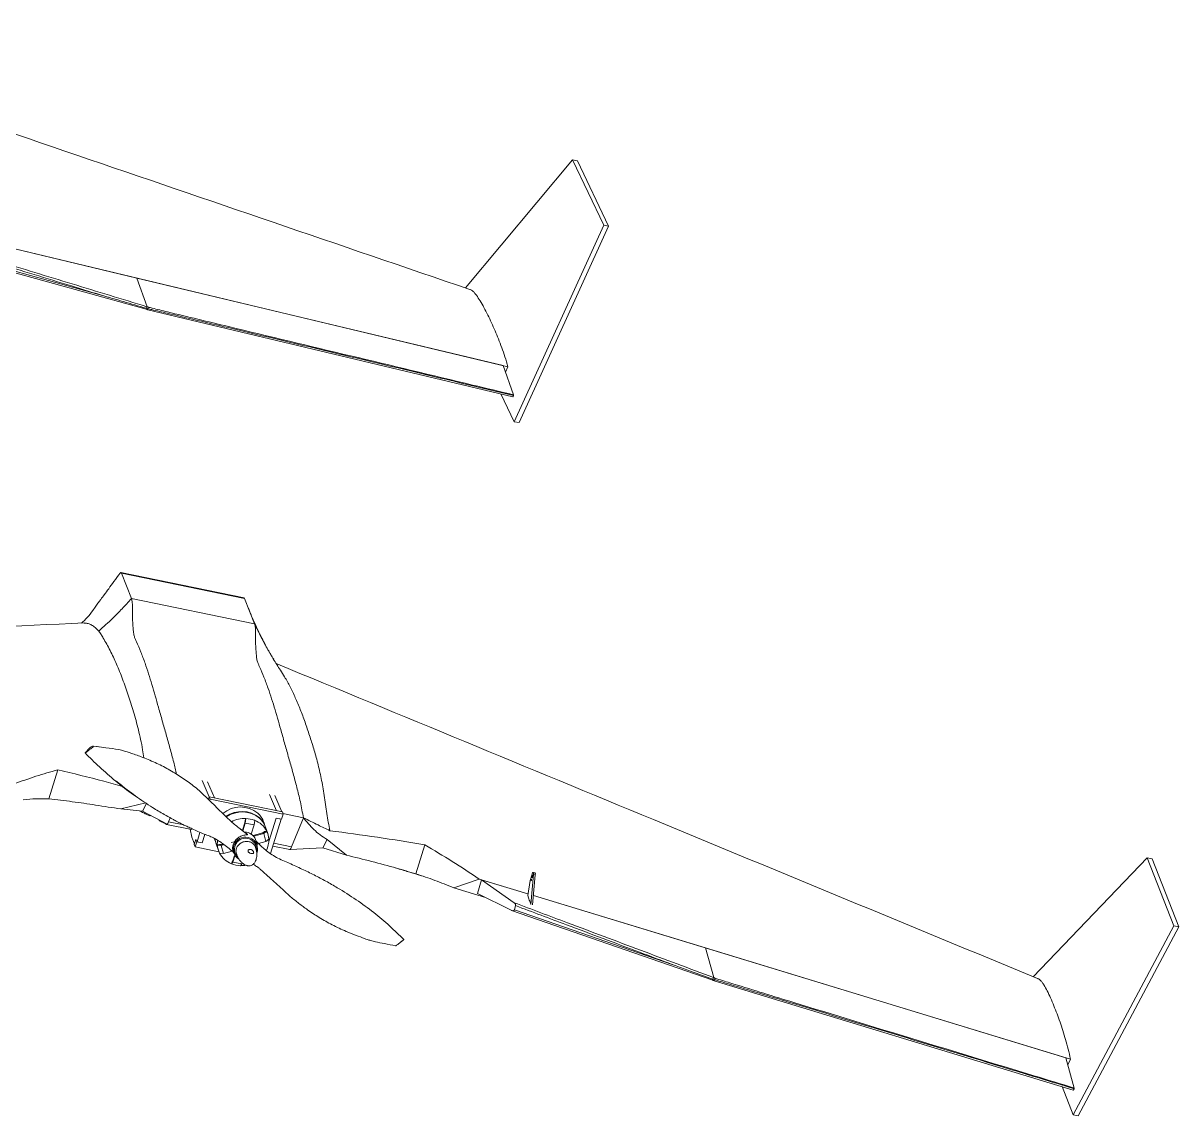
# Model space of a CAD drawing. Header units: inches. Extents: x 0 to 11.7, y 0 to 8.2.
# Drawn here: x 4.821 to 4.9437, y 4.1589 to 4.275 of the extents above; entities that cross this region are included whole.
import ezdxf

# ---------------------------------------------------------------- set-up
doc = ezdxf.new("R2010")
doc.units = ezdxf.units.IN
doc.header["$MEASUREMENT"] = 0

msp = doc.modelspace()

# ---------------------------------------------------------------- linework, layer by layer
at = {"color": 7, "linetype": 'Continuous', "lineweight": 15}
for p, q in [((4.8793226755, 4.2604277868), (4.8679484893, 4.2468406444)), ((4.8826299762, 4.2534891482), (4.8793226755, 4.2604277868)), ((4.8793226755, 4.2604277868), (4.8798473789, 4.2603526806)), ((4.8831546796, 4.253414042), (4.8798473789, 4.2603526806)), ((4.8731177686, 4.2326364854), (4.8826299762, 4.2534891482)), ((4.873642472, 4.2325613792), (4.8831546796, 4.253414042)), ((4.8826299762, 4.2534891482), (4.8831546796, 4.253414042)), ((4.8330524267, 4.2478895631), (4.8144966433, 4.2523184837)), ((4.8144966433, 4.2523184837), (4.8724664242, 4.2384821882)), ((4.8122819907, 4.2506209986), (4.834056897, 4.2445746269)), ((4.8125662107, 4.2507172922), (4.8296696005, 4.245968101)), ((4.8330524267, 4.2478895631), (4.8719467712, 4.2386062198)), ((4.8330524267, 4.2478895631), (4.8341458366, 4.2448484562)), ((4.8340517169, 4.2446926744), (4.8340531529, 4.2446922636)), ((4.8340531529, 4.2446922636), (4.8342438845, 4.2446423267)), ((4.8342196503, 4.2445326617), (4.87297731, 4.2352819377)), ((4.8342438845, 4.2446423267), (4.8342441788, 4.2446422541)), ((4.8719467712, 4.2386062198), (4.8730639898, 4.2354988277)), ((4.8724664242, 4.2384821882), (4.8722038328, 4.2378912146)), ((4.8717129903, 4.2355837049), (4.8731177686, 4.2326364854)), ((4.8730639898, 4.2354988277), (4.8730509999, 4.2354294168)), ((4.8731177686, 4.2326364854), (4.873642472, 4.2325613792)), ((4.8444581342, 4.2139423522), (4.8313683152, 4.2166194472)), ((4.831434254, 4.2165543912), (4.8324906434, 4.2138558038)), ((4.844504672, 4.2138812585), (4.831434254, 4.2165543912)), ((4.8455610092, 4.2111826967), (4.8324906434, 4.2138558038)), ((4.8444473936, 4.2139401418), (4.844504672, 4.2138812585)), ((4.844504672, 4.2138812585), (4.8455610092, 4.2111826967)), ((4.8473371409, 4.2078208219), (4.8470142034, 4.208385524)), ((4.8289477791, 4.1981245867), (4.8287792708, 4.1981469534)), ((4.8237384524, 4.1926115787), (4.8246702189, 4.1956873403)), ((4.8407617331, 4.1928077861), (4.840009736, 4.1945376173)), ((4.8413158412, 4.1926944555), (4.8405638441, 4.1944242867)), ((4.8407487115, 4.19281045), (4.8406640213, 4.1925401689)), ((4.8408352079, 4.1925573587), (4.8407487115, 4.19281045)), ((4.8485157735, 4.19122195), (4.8407487115, 4.19281045)), ((4.8479054212, 4.1913467823), (4.847153424, 4.1930766135)), ((4.8484595388, 4.1912334542), (4.8477075321, 4.1929632829)), ((4.8313849108, 4.1915282029), (4.8340130444, 4.1921660757)), ((4.8336776115, 4.1913116939), (4.8313849108, 4.1915282029)), ((4.8340943459, 4.1921118305), (4.8336776115, 4.1913116939)), ((4.8408352079, 4.1925573587), (4.8407911073, 4.1924165171)), ((4.8486022083, 4.1909688585), (4.8408352079, 4.1925573587)), ((4.8362762284, 4.1899090525), (4.8336776115, 4.1913116939)), ((4.8366028775, 4.1905935488), (4.8364305096, 4.1901656395)), ((4.8445658731, 4.1903140293), (4.8445340729, 4.1900526258)), ((4.8446306344, 4.1905194315), (4.8445658731, 4.1903140293)), ((4.8445795159, 4.1900362161), (4.8446362826, 4.1905028973)), ((4.8446306344, 4.1905194315), (4.8446362826, 4.1905028973)), ((4.8455190327, 4.1898425575), (4.8455757994, 4.190309262)), ((4.8455701513, 4.1903257729), (4.8455757994, 4.190309262)), ((4.8470720719, 4.1880842848), (4.8478444946, 4.1905497989)), ((4.8472646696, 4.186817271), (4.8483986027, 4.1904364684)), ((4.8478444946, 4.1905497989), (4.8483986027, 4.1904364684)), ((4.8484332309, 4.1904293843), (4.8478444946, 4.1905497989)), ((4.8484332309, 4.1904293843), (4.8486022083, 4.1909688585)), ((4.8486022083, 4.1909688585), (4.8485157735, 4.19122195)), ((4.8507539287, 4.1906037585), (4.8485747311, 4.1910494486)), ((4.8507539287, 4.1906037585), (4.8495008755, 4.1874925091)), ((4.8361120458, 4.1899537971), (4.8361989337, 4.189897247)), ((4.8362077576, 4.1898911889), (4.8389037904, 4.189339783)), ((4.8387389385, 4.1893735097), (4.8389062698, 4.1885436636)), ((4.839456334, 4.1880386635), (4.8397715639, 4.1890447648)), ((4.8445340729, 4.1900526258), (4.8442881007, 4.1892719698)), ((4.8443164922, 4.189201635), (4.8445795159, 4.1900362161)), ((4.8455190327, 4.1898425575), (4.8445795159, 4.1900362161)), ((4.8452105628, 4.1888636568), (4.8455190327, 4.1898425575)), ((4.8454105021, 4.1886982393), (4.8464419605, 4.1889910851)), ((4.8465341389, 4.1889327535), (4.8454703886, 4.188630766)), ((4.8464419605, 4.1889910851), (4.8466160005, 4.1891249811)), ((4.8468448301, 4.1891718351), (4.8465341389, 4.1889327535)), ((4.8465341389, 4.1889327535), (4.8467648855, 4.188077529)), ((4.8467009195, 4.1896558376), (4.8465392088, 4.1901290105)), ((4.8466160005, 4.1891249811), (4.8468391724, 4.1891883668)), ((4.8469557092, 4.18891019), (4.8467174733, 4.1896074155)), ((4.8468448301, 4.1891718351), (4.8468391724, 4.1891883668)), ((4.838961764, 4.188346973), (4.8391775591, 4.187795651)), ((4.8393344991, 4.1882964695), (4.83916546, 4.1877570185)), ((4.8392519564, 4.1875039271), (4.83916546, 4.1877570185)), ((4.8394209954, 4.1880433782), (4.8392519564, 4.1875039271)), ((4.8393344991, 4.1882964695), (4.8394209954, 4.1880433782)), ((4.8393344991, 4.1882964695), (4.8393691367, 4.1882893879)), ((4.8394209954, 4.1880433782), (4.8400096795, 4.1879229891)), ((4.8394441938, 4.1880697318), (4.839456334, 4.1880386635)), ((4.839456334, 4.1880386635), (4.8400104421, 4.187925333)), ((4.8400087359, 4.1879256886), (4.8400096795, 4.1879229891)), ((4.8400096795, 4.1879229891), (4.8402945188, 4.1888321499)), ((4.8400104421, 4.187925333), (4.8402945188, 4.1888321499)), ((4.8413149654, 4.1883437775), (4.8414766761, 4.1878705814)), ((4.8414932394, 4.1878221617), (4.8417314659, 4.1871249338)), ((4.8416160407, 4.1877055272), (4.8418392743, 4.1877688898)), ((4.8416160407, 4.1877055272), (4.8416216889, 4.1876889931)), ((4.8418392743, 4.1877688898), (4.8420659737, 4.1877487265)), ((4.842346379, 4.1877438557), (4.8420263741, 4.1876530171)), ((4.8420659737, 4.1877487265), (4.8422666465, 4.1878057242)), ((4.8433999103, 4.1880429423), (4.843090134, 4.187955007)), ((4.8457467566, 4.1880332055), (4.8456568902, 4.1882962516)), ((4.84586413, 4.1876897373), (4.8457908174, 4.1879043613)), ((4.8467648855, 4.188077529), (4.845996528, 4.187859385)), ((4.8470755672, 4.1883166081), (4.8467648855, 4.188077529)), ((4.8532690561, 4.1882839614), (4.8528081965, 4.1873991574)), ((4.8532690561, 4.1882839614), (4.8553200071, 4.1866330653)), ((4.8626923903, 4.1846448375), (4.8636241568, 4.1877205991)), ((4.8392519564, 4.1875039271), (4.8417838078, 4.1869861213)), ((4.8420263741, 4.1876530171), (4.8416216889, 4.1876889931)), ((4.8422571207, 4.1867977926), (4.8418524355, 4.1868337685)), ((4.8420263741, 4.1876530171), (4.8422571207, 4.1867977926)), ((4.8431758137, 4.1870585758), (4.8422571207, 4.1867977926)), ((4.8432570905, 4.187602205), (4.8432495574, 4.187567636)), ((4.8434477193, 4.1866052702), (4.8432650105, 4.186025615)), ((4.8432683584, 4.187042381), (4.843341671, 4.186827757)), ((4.843272227, 4.1858879886), (4.8434820549, 4.1865537398)), ((4.8475039234, 4.1875809264), (4.8492975766, 4.1872140939)), ((4.8493465848, 4.1872359197), (4.849288557, 4.1872202913)), ((4.8493465848, 4.1872359197), (4.8528081965, 4.1873991574)), ((4.8528081965, 4.1873991574), (4.8553200071, 4.1866330653)), ((4.8431806314, 4.1859182757), (4.8431158702, 4.1857128503)), ((4.8431215183, 4.1856963394), (4.8431158702, 4.1857128503)), ((4.8431215183, 4.1856963394), (4.843272227, 4.1858879886)), ((4.8432650105, 4.186025615), (4.8431806314, 4.1859182757)), ((4.8442117533, 4.1856943324), (4.843272227, 4.1858879886)), ((4.8440610447, 4.1855026831), (4.8442117533, 4.1856943324)), ((4.8442117533, 4.1856943324), (4.8442469536, 4.185806071)), ((4.9403394264, 4.1863547622), (4.9282395101, 4.1737196772)), ((4.9431724739, 4.1791176646), (4.9403394264, 4.1863547622)), ((4.9403394264, 4.1863547622), (4.9408589063, 4.1862485157)), ((4.9436918921, 4.1790114412), (4.9408589063, 4.1862485157)), ((4.8667045638, 4.1831607877), (4.8694218437, 4.1840833229)), ((4.8694218437, 4.1840833229), (4.8745849176, 4.1825106988)), ((4.875021234, 4.1846065905), (4.8748236368, 4.1839490885)), ((4.8748886487, 4.181404828), (4.875172022, 4.1845812076)), ((4.8750872071, 4.1813675026), (4.8753704522, 4.1845425925)), ((4.8753354017, 4.1847614196), (4.8751369809, 4.1848000371)), ((4.875172022, 4.1845812076), (4.8753704522, 4.1845425925)), ((4.8667045638, 4.1831607877), (4.8700793586, 4.1821314997)), ((4.8692303835, 4.1825549204), (4.8696700558, 4.1840077142)), ((4.8696700558, 4.1840077142), (4.8731079889, 4.1815779696)), ((4.8745849176, 4.1825106988), (4.8696700558, 4.1840077142)), ((4.8748236368, 4.1839490885), (4.8745588918, 4.1823535743)), ((4.8727995146, 4.1807748113), (4.8692303835, 4.1825549204)), ((4.8745588918, 4.1823535743), (4.8746043613, 4.1822227158)), ((4.8746043613, 4.1822227158), (4.8746008982, 4.1822112095)), ((4.893426295, 4.1767718215), (4.8751731714, 4.1823315176)), ((4.8751731714, 4.1823315176), (4.9321890125, 4.1649651083)), ((4.8728567038, 4.180750683), (4.8942062304, 4.1733527981)), ((4.8732757612, 4.1812653259), (4.8731435529, 4.1808284334)), ((4.8731435529, 4.1808284334), (4.8899146459, 4.1750170106)), ((4.8748503962, 4.1815128418), (4.8748507188, 4.1815138786)), ((4.8748507188, 4.1815138786), (4.8748886487, 4.181404828)), ((4.8748548871, 4.1815019078), (4.8748542462, 4.1815020242)), ((4.8748886487, 4.181404828), (4.8749061354, 4.1814014269)), ((4.9324661271, 4.1590529005), (4.9431724739, 4.1791176646)), ((4.9431724739, 4.1791176646), (4.9436918921, 4.1790114412)), ((4.932985607, 4.158946654), (4.9436918921, 4.1790114412)), ((4.893426295, 4.1767718215), (4.9316779339, 4.1651207752)), ((4.893426295, 4.1767718215), (4.8943118972, 4.1736202292)), ((4.8942081203, 4.1734696513), (4.894209488, 4.173469161)), ((4.894209488, 4.173469161), (4.8943967496, 4.1734074964)), ((4.8943662994, 4.1733007329), (4.9324838505, 4.1616905288)), ((4.8943967496, 4.1734074964), (4.894397044, 4.1734074121)), ((4.9316779339, 4.1651207752), (4.9325828491, 4.1619004817)), ((4.9321890125, 4.1649651083), (4.9318854232, 4.1643823292)), ((4.9312914401, 4.1620537271), (4.9324661271, 4.1590529005)), ((4.9325828491, 4.1619004817), (4.932565578, 4.1618320115)), ((4.9324661271, 4.1590529005), (4.932985607, 4.158946654))]:
    msp.add_line(p, q, dxfattribs=at)
at = {"color": 8, "linetype": 'Continuous', "lineweight": 15}
for p, q in [((4.8288499839, 4.1981444568), (4.8284488051, 4.1981993259)), ((4.8380502242, 4.1898343661), (4.8364305096, 4.1901656395)), ((4.8448229646, 4.1888222776), (4.8442470125, 4.1892585437)), ((4.8456963326, 4.188136471), (4.8458554562, 4.1879896043)), ((4.8495008755, 4.1874925091), (4.8475981955, 4.1878816303))]:
    msp.add_line(p, q, dxfattribs=at)
at = {"color": 7, "linetype": 'Continuous', "lineweight": 15, "flags": 128}
for points in [[(4.8312818789, 4.2165567243), (4.8312871033, 4.2165655148), (4.8313721143, 4.216618294), (4.831434254, 4.2165543912)], [(4.8364305096, 4.1901656395), (4.8363522011, 4.190003763), (4.8362762284, 4.1899090525)], [(4.8362762284, 4.1899090525), (4.8362102967, 4.1898912579), (4.8362000887, 4.1899039429)], [(4.8495008755, 4.1874925091), (4.849422619, 4.1873306304), (4.8493465848, 4.1872359197)], [(4.8749236081, 4.1839290664), (4.8749295482, 4.1839218241), (4.8749377797, 4.1839262622), (4.8749470059, 4.1839417079), (4.8749558412, 4.1839657979), (4.8749629939, 4.1839948504), (4.8749673256, 4.1840244702), (4.8749681465, 4.1840501595), (4.8749653654, 4.1840679692), (4.8749594349, 4.1840751906), (4.8749511939, 4.1840707734), (4.8749419771, 4.1840553301), (4.8749331325, 4.1840312144), (4.8749259798, 4.1840021619), (4.8749217193, 4.1839725215), (4.8749208366, 4.1839468785), (4.8749236081, 4.1839290664)], [(4.8750196475, 4.1842485314), (4.8750295792, 4.1842364742), (4.8750432699, 4.1842438663), (4.8750586547, 4.1842696216), (4.8750733801, 4.1843097716), (4.8750852935, 4.1843582032), (4.8750924386, 4.1844075894), (4.8750938481, 4.1844503509), (4.875089254, 4.1844800415), (4.8750793223, 4.1844920987), (4.8750656316, 4.1844847066), (4.8750502468, 4.1844589514), (4.8750355213, 4.1844188014), (4.8750236175, 4.1843703721), (4.8750164629, 4.1843209835), (4.8750150535, 4.1842781988), (4.8750196475, 4.1842485314)], [(4.875172022, 4.1845812076), (4.875175849, 4.1846674691), (4.8751708105, 4.1847362743), (4.8751572977, 4.1847817879), (4.8751364753, 4.184800133), (4.875110048, 4.1847897512), (4.8750803746, 4.1847515089), (4.8750499004, 4.1846886685), (4.875021234, 4.1846065905)]]:
    msp.add_lwpolyline(points, dxfattribs=at)
at = {"color": 8, "linetype": 'Continuous', "lineweight": 15}
for centre, radius, start, end in [((4.8341646291, 4.2446384918), 0.0001252394589673, 154.3652963003, 210.659986331), ((4.8372766679, 4.2439059943), 0.0031205878117572, 166.3531820443, 168.4152541126), ((4.8943147048, 4.1734094856), 0.0001223935169403, 150.5557739249, 207.5910565896), ((4.8973555719, 4.1724970039), 0.0030954370296641, 162.8956432825, 164.9507280874)]:
    msp.add_arc(centre, radius, start, end, dxfattribs=at)
at = {"color": 7, "linetype": 'Continuous', "lineweight": 15}
for centre, radius, start, end in [((4.8345270603, 4.2445657607), 0.0004905009995726, 144.1092746201, 165.0541826988), ((4.844569684, 4.242246243), 0.0106001581634606, 166.0294223735, 166.9358259957), ((4.8440635074, 4.1888344603), 0.0029049931912228, 50.6818861062, 130.2945970414), ((4.8442285966, 4.188372827), 0.0028939108975508, 50.5885799496, 125.9576132439), ((4.8442455026, 4.1883251579), 0.0028931054901855, 50.5844997217, 125.5065703882), ((4.844533741, 4.1874593762), 0.0030615888638311, 88.186395456, 117.3840893435), ((4.8447158824, 4.1880960161), 0.0023878003039595, 27.2240701898, 69.0370648696), ((4.8444028908, 4.1893933311), 0.0022594421426821, 19.0020645691, 48.359584877), ((4.8445640064, 4.1889197206), 0.0022601472623543, 19.0076423805, 48.3552894036), ((4.8445808333, 4.1888714805), 0.0022598298300571, 19.0055348979, 48.3573968864), ((4.8445342217, 4.1878742664), 0.0011993564878991, 20.6000852129, 91.5592441627), ((4.8400698245, 4.1887657746), 0.0011845644181308, 190.8071727935, 200.7045408407), ((4.8435875492, 4.1885901555), 0.0022301507136291, 186.0587652239, 198.8236937148), ((4.8435976505, 4.1885403333), 0.0022235819526138, 185.005138605, 198.8432153105), ((4.8439221514, 4.1878490805), 0.0023105743996453, 171.1057187132, 183.5620128969), ((4.8446001315, 4.187266087), 0.0012802223295206, 341.0763275214, 236.5045067313), ((4.8445984469, 4.1872591884), 0.0011637363963459, 353.6757161392, 226.0569253406), ((4.8446753611, 4.1881957226), 0.0023984977766057, 333.641697112, 3.2845062377), ((4.8439703977, 4.1879429664), 0.0023882284634351, 207.2272315022, 249.034354602), ((4.8441565979, 4.1885303888), 0.0030128715967075, 268.0750901856, 279.875536453), ((4.875138795, 4.1846177076), 0.0002435309792648, 342.0346555256, 36.165385406), ((4.8946824125, 4.1733105688), 0.0004988076522026, 140.7602178294, 161.4614573468), ((4.9044337754, 4.1704184344), 0.0104726490807457, 162.4941539412, 163.4162813327)]:
    msp.add_arc(centre, radius, start, end, dxfattribs=at)
for centre, major_axis, ratio, start_param, end_param in [((4.8730169534, 4.23548666), (3.921567997089426e-05, 0.0002048149379501041), 0.2182647924, 3.131738536134053, 4.471173342896532), ((4.8446917784, 4.1869986889), (2.854762291359946e-05, 0.003505292503864332), 0.7572011661, 5.954416272629022, 6.314854785168324), ((4.8446917784, 4.1869986889), (0.001571045857664544, 0.002794271961459316), 0.6464351866, 5.520244880085226, 5.880683392624851), ((4.8446917784, 4.1869986889), (0.002924031409955675, -0.001421556483567344), 0.6615471869, 3.483670290257202, 3.844108802796719), ((4.8446917784, 4.1869986889), (0.002849135101746114, 8.593300657011582e-05), 0.5331137594, 4.112670787577958, 4.473109300117271), ((4.8728587532, 4.1809704703), (0.0002700281983374353, -0.0001741123529352962), 0.6212861173, 4.888417101791427, 6.459213428585962), ((4.9325356514, 4.1618925388), (5.137468219551523e-05, 0.0002021236036524599), 0.2173660934, 3.131421971373986, 4.463885704579407)]:
    msp.add_ellipse(centre, major_axis=major_axis, ratio=ratio, start_param=start_param, end_param=end_param, dxfattribs=at)
for points, knots in [([(4.868423480646952, 4.246678328169191), (4.854510461224927, 4.251432696443991), (4.826916031263787, 4.260862287418382), (4.799352637889579, 4.270284667865854), (4.785686615393928, 4.274956315562116)], [0, 0, 0, 0, 0.5041966600367781, 1, 1, 1, 1]), ([(4.812484591349754, 4.251462644452774), (4.814418541336086, 4.250871697096044), (4.818993122904991, 4.249473865246516), (4.826208094195688, 4.247271234142372), (4.831489151856138, 4.245659287849625), (4.834129687562533, 4.244853312604427)], [0, 0, 0, 0, 0.2680373066515131, 0.634017700278117, 0.9999999999999999, 0.9999999999999999, 0.9999999999999999, 0.9999999999999999]), ([(4.829669600487724, 4.245968100997477), (4.828484773944706, 4.246329876364573), (4.824659576590133, 4.247497863514525), (4.818993337711383, 4.249228295193049), (4.814512457648958, 4.250598951755208), (4.812671593547371, 4.25116205374092)], [0, 0, 0, 0, 0.2091002389400149, 0.6750774495620215, 1, 1, 1, 1]), ([(4.868418643095945, 4.246675971233475), (4.868430396769766, 4.24667327057294), (4.868528225045759, 4.246650792412651), (4.868695660486938, 4.24654178332329), (4.868915619936483, 4.246333286668275), (4.869186257449937, 4.245975865594394), (4.869522195023182, 4.245459513300394), (4.869924786832576, 4.244753090945831), (4.870326533660641, 4.243974658476259), (4.870720006361857, 4.243154672353538), (4.871097152971785, 4.24231162414436), (4.871460544915323, 4.241431263015836), (4.871809317422035, 4.240506360216017), (4.872147195385154, 4.239528957776487), (4.872359784498699, 4.238831865919743), (4.87246642420325, 4.238482188232075)], [0, 0, 0, 0, 0.0065345704012652, 0.0543885908738441, 0.0988942414144704, 0.1430133465949833, 0.2325528635011409, 0.3280183130134097, 0.4273852157942586, 0.5247666132596528, 0.6209947811469891, 0.7149830299696233, 0.8100907246467148, 0.9047370362604292, 0.9999999999999999, 0.9999999999999999, 0.9999999999999999, 0.9999999999999999]), ([(4.829669600487724, 4.245968100997477), (4.829672172757886, 4.245967346619351), (4.82980539836884, 4.245928275106455), (4.830462219479267, 4.245737561629489), (4.831919621415617, 4.245312355817147), (4.833247432502751, 4.244926435094324), (4.834051716873796, 4.244692674426984)], [0, 0, 0, 0, 0.0017634708731301, 0.0913354623428008, 0.4496019100593946, 0.9999999999999999, 0.9999999999999999, 0.9999999999999999, 0.9999999999999999]), ([(4.834056897033239, 4.244574626943877), (4.834097206692138, 4.244563740684511), (4.834151063621878, 4.244549195770914), (4.834205865407021, 4.244535984843655), (4.834219650348524, 4.244532661742794)], [0, 0, 0, 0, 0.7484581667167417, 1, 1, 1, 1]), ([(4.834129687562532, 4.244853312604427), (4.834135535708223, 4.2448503209885), (4.834141392196191, 4.244847325105086), (4.834145830279212, 4.244848454599882), (4.834145836601041, 4.244848456208792)], [0, 0, 0, 0, 0.998575549592337, 1, 1, 1, 1]), ([(4.834145836601041, 4.244848456208792), (4.834145896360318, 4.244848367244363), (4.834146090424571, 4.244848078338334), (4.83414807221582, 4.244846958057969), (4.83415681385587, 4.244843320880516), (4.834195121902377, 4.244829887794062), (4.834239439668031, 4.244816899510571), (4.834276659080194, 4.244807067633227), (4.834283080342975, 4.244805371392894)], [0, 0, 0, 0, 0.004626390656117, 0.0150238940215856, 0.0557888711712079, 0.217690989361106, 0.8650324805933639, 1, 1, 1, 1]), ([(4.834244178835684, 4.244642254081956), (4.834378670699087, 4.244610498731189), (4.835053826011614, 4.244451085416292), (4.837891535314541, 4.243780607969895), (4.848295474152851, 4.241317432819859), (4.860555313337724, 4.238403231620971), (4.870652608091071, 4.236000203627708), (4.873050999940689, 4.235429416808641)], [0, 0, 0, 0, 0.010394096853559, 0.0521788421399464, 0.2193179270826081, 0.814566023220427, 1, 1, 1, 1]), ([(4.834283080342975, 4.244805371392894), (4.834417583382585, 4.244771242131921), (4.835089993686069, 4.244600622443363), (4.837924631500552, 4.243913584480469), (4.849264531252932, 4.241179793682096), (4.861521567975365, 4.238256553405717), (4.871615379539154, 4.235844930932476), (4.873063989762938, 4.235498827684108)], [0, 0, 0, 0, 0.0104492428575697, 0.0522380652615886, 0.2193857134270313, 0.8879703837132319, 1, 1, 1, 1]), ([(4.831282280743642, 4.216559651096086), (4.831066152992142, 4.216264042476658), (4.830664558459463, 4.215714761763974), (4.830107302953827, 4.214953957799463), (4.829640239704825, 4.214317743211797), (4.8292878545789, 4.213837225053823), (4.828992884975297, 4.213438521460686), (4.828711565283013, 4.213043887002994), (4.828321034920993, 4.212498072960385), (4.827840141742949, 4.211859277126464), (4.827395978024808, 4.211452766489963), (4.827186841734945, 4.211261359306451)], [0, 0, 0, 0, 0.1670851567029722, 0.3104667723510435, 0.4302432306877386, 0.5264963278276394, 0.5827357896207711, 0.653409552813524, 0.737424965620793, 0.8763654790837586, 1, 1, 1, 1]), ([(4.832490643426451, 4.213855803806397), (4.832163880269466, 4.213495456505529), (4.83152572508327, 4.212791712849108), (4.830377432422044, 4.21162638725009), (4.829524842348021, 4.210872106904362), (4.829016571262658, 4.210422443107338)], [0, 0, 0, 0, 0.29764710861745, 0.5812927252055645, 1, 1, 1, 1]), ([(4.832490643426451, 4.213855803806397), (4.83252713466956, 4.213726921597594), (4.832600472293516, 4.213467902880812), (4.832606921406815, 4.212812615960161), (4.832593888046495, 4.212132082899287), (4.83261173992168, 4.211504918991784), (4.832655148929328, 4.210942731307298), (4.832694902067504, 4.210378413062848), (4.832765109658621, 4.209885422636066), (4.832897920594412, 4.209582815612511), (4.833141581547285, 4.209019805759189), (4.83350027816439, 4.208201452040381), (4.83405313957946, 4.206701238130853), (4.834678120719003, 4.204750769515519), (4.835271296261617, 4.202650068574031), (4.835768297397735, 4.200866792388783), (4.83617932629207, 4.199431733689376), (4.836586280058917, 4.197983761994219), (4.836963884514171, 4.196592798440583), (4.837190229518861, 4.195638385535215), (4.837293318413233, 4.19520369791609)], [0, 0, 0, 0, 0.0212496208114848, 0.042706045821363, 0.064657721122028, 0.0862365077497915, 0.1077278277873632, 0.1290183046101956, 0.150081439942267, 0.1711791749910282, 0.1923044224650347, 0.2676236391940927, 0.3430039372704801, 0.4777525742007288, 0.6124390121149575, 0.6925581729816541, 0.7726865088983931, 0.8528263674998345, 0.9329697287728113, 1, 1, 1, 1]), ([(4.846603015556775, 4.20914342256335), (4.846484763561261, 4.209370537435727), (4.846248321155096, 4.209824648900543), (4.84592090930002, 4.210498326464471), (4.845585547573122, 4.211224036063278), (4.845237304634595, 4.212026961997235), (4.84500550679028, 4.212607769777298), (4.844884739978857, 4.212910370967813)], [0, 0, 0, 0, 0.1606506102827854, 0.3212175547807579, 0.5163231034424127, 0.7480040561676945, 1, 1, 1, 1]), ([(4.827458140988909, 4.21127333205466), (4.813358248792048, 4.210650670830682), (4.794557750945856, 4.209820427532587), (4.775772587783744, 4.208997843894687), (4.771075816197915, 4.208792176931663)], [0, 0, 0, 0, 0.7499744055828882, 1, 1, 1, 1]), ([(4.829016571262658, 4.210422443107338), (4.82889554247943, 4.210550852422884), (4.828653110314459, 4.210808068496117), (4.828275373085955, 4.211047464924151), (4.827907560085946, 4.21124247222081), (4.827628979306403, 4.211254673309402), (4.82748010360037, 4.211269431395652), (4.827457853468899, 4.211271637056792)], [0, 0, 0, 0, 0.257418394913009, 0.5156335304500306, 0.7383108147383437, 0.9608893960485578, 1, 1, 1, 1]), ([(4.845561009186649, 4.21118269665555), (4.845597499065413, 4.211053803773431), (4.845670832875652, 4.210794767391864), (4.845677247067354, 4.210139485790376), (4.845664364501227, 4.209458995234942), (4.84568207357502, 4.208831792665979), (4.845725483025943, 4.208269568891011), (4.845765372797563, 4.207705332433039), (4.845835439692137, 4.207212291231574), (4.845968284649413, 4.206909709506547), (4.846211929389465, 4.206346691922714), (4.846570638047995, 4.205528353030713), (4.847123492912547, 4.204028081950185), (4.847748483946692, 4.202077700927177), (4.848341634133265, 4.199976873869094), (4.848838695583725, 4.19819384444356), (4.849249540708787, 4.196757950951286), (4.84965749212671, 4.195313185666512), (4.850052769054881, 4.193829891263554), (4.850435620892365, 4.192308479170654), (4.850647835849351, 4.191171946630009), (4.850753928735685, 4.190603758509052)], [0, 0, 0, 0, 0.0194378665281054, 0.0390643341047993, 0.0591454103262604, 0.0788826691622268, 0.0985415867003566, 0.1180178583853249, 0.1372831783244914, 0.1565818250137906, 0.175905638033653, 0.2448020835150931, 0.3137544630644235, 0.4370124631391529, 0.5602136491024561, 0.6335007282621828, 0.7067981348419872, 0.7801022142465566, 0.8534132056607211, 0.9267166823175091, 0.9999999999999999, 0.9999999999999999, 0.9999999999999999, 0.9999999999999999]), ([(4.845561009186649, 4.21118269665555), (4.845794888388302, 4.210708022255225), (4.846251634365212, 4.209781023953711), (4.846918670013096, 4.208519603057336), (4.847389593876382, 4.207756745820228), (4.847594764215393, 4.207424387046003)], [0, 0, 0, 0, 0.3719415362712991, 0.7263698487840383, 1, 1, 1, 1]), ([(4.833805277765089, 4.196952900482373), (4.833764607829917, 4.197238770837108), (4.833609627459268, 4.198328133122724), (4.833241840150301, 4.199956407298743), (4.832724895089753, 4.201879449095545), (4.832149490412521, 4.203623458923691), (4.831558632129424, 4.20534386306597), (4.830916690042133, 4.206924035610323), (4.830232547792192, 4.208386582629858), (4.829670064387521, 4.209395040775109), (4.829264177916055, 4.210071900246787), (4.829099094033547, 4.210305613580462), (4.829016571262658, 4.210422443107338)], [0, 0, 0, 0, 0.0441064985932195, 0.1680760362941029, 0.2920312629814714, 0.4159916876773349, 0.5399906208947293, 0.6666515115132928, 0.7932652666644979, 0.9198318904563294, 0.9599252547499312, 1, 1, 1, 1]), ([(4.848310553197392, 4.206279932973852), (4.848182468177072, 4.206468151148737), (4.847922945810621, 4.206849513668979), (4.847679598843868, 4.207249646279246), (4.847556353668756, 4.207452296898968)], [0, 0, 0, 0, 0.493541354733258, 1, 1, 1, 1]), ([(4.928687894243314, 4.17353422638991), (4.915097423259355, 4.179155096856713), (4.888144192143128, 4.190302659067394), (4.861221656909601, 4.201440216480939), (4.847874115053606, 4.206961948088358)], [0, 0, 0, 0, 0.5042241846758465, 1, 1, 1, 1]), ([(4.8535539533782, 4.189224419930981), (4.853445274624893, 4.189819014167794), (4.853227828780244, 4.191008685949192), (4.852977584322675, 4.192994257550439), (4.852650846232165, 4.194779450149882), (4.852277106342184, 4.196431401356217), (4.851855914863251, 4.197943254510848), (4.851393830999471, 4.199352266272659), (4.850925972217162, 4.200768590265696), (4.850422687127479, 4.202097508833506), (4.84989524270062, 4.20334586540804), (4.84933997112355, 4.204498230894697), (4.848812127642216, 4.205486126033206), (4.848454248530532, 4.20603328618942), (4.848301123000956, 4.206267399290597)], [0, 0, 0, 0, 0.0839608673973873, 0.1679899812343851, 0.2520147575402321, 0.336060722700429, 0.4200872634805741, 0.5041175994344113, 0.5903849197744258, 0.6766913125559695, 0.7629971140776217, 0.8492676576026147, 0.9355062393970335, 1, 1, 1, 1]), ([(4.828448805119684, 4.198199325922309), (4.828452392433844, 4.198197154275806), (4.8284596048607, 4.19819278810076), (4.828461694939281, 4.198178913558096), (4.828455479567484, 4.198161394499851), (4.828440636206435, 4.198139283251526), (4.828390463807079, 4.198085306799808), (4.828254673371049, 4.197979482534093), (4.828090935725343, 4.197857043925129), (4.827947999054056, 4.19774638309258), (4.827876499290811, 4.197691597419344), (4.827840840808035, 4.197663921776646), (4.827805324952997, 4.19763590267908), (4.827756710395808, 4.197595955178627), (4.827687769887225, 4.19754571922406), (4.827633739909925, 4.197500973716318), (4.827603816416564, 4.197471178847453), (4.827592583756665, 4.197462023102392), (4.827586149752932, 4.197457738887705), (4.827580939581421, 4.197455663676024), (4.827576678056268, 4.197455457453314), (4.827572456076338, 4.197457749132111), (4.827569746183999, 4.197463273638232), (4.827570784902802, 4.197469514197041), (4.827571275618168, 4.197472462384838)], [0, 0, 0, 0, 0.0226934987278838, 0.0456261125690068, 0.0666237452170982, 0.0844742216992299, 0.1157499225079684, 0.241163930583837, 0.487328063342985, 0.610407432047368, 0.6719201047448414, 0.7027029295104527, 0.7180726994302915, 0.7795937997664191, 0.851414676183753, 0.9238850873420542, 0.9439520262544266, 0.9510075232651057, 0.9581066233661054, 0.9626357079360507, 0.9672069266022092, 0.974872255195977, 0.988129058169386, 1, 1, 1, 1]), ([(4.827571275618168, 4.197472462384838), (4.827572589910491, 4.197475856349564), (4.827575583269939, 4.197483586255763), (4.827599693952268, 4.197512782358683), (4.827695446647335, 4.197614573506574), (4.82783945405267, 4.19779847268041), (4.828043406942945, 4.197993241643268), (4.828221965179519, 4.198124247285296), (4.828333365583362, 4.198180700144309), (4.828411110720069, 4.19820501216715), (4.828437031061381, 4.198201102052954), (4.828448805119684, 4.198199325922309)], [0, 0, 0, 0, 0.0118826271220982, 0.0270632138111792, 0.0918110356870917, 0.3509465993273452, 0.6118933313536249, 0.7455935318879938, 0.8799002008060903, 0.9454458557933523, 1, 1, 1, 1]), ([(4.844247012508558, 4.189258543720269), (4.844095852755083, 4.18937169641688), (4.843612470446207, 4.189733538841772), (4.842847906468537, 4.190374087867531), (4.842017537996516, 4.191215287182395), (4.841099640819761, 4.192114783154666), (4.840085633397535, 4.193126418924983), (4.838966451649766, 4.194101363797959), (4.837718943737893, 4.194958986898659), (4.836419223850367, 4.195763764539442), (4.834999433522393, 4.196471540475284), (4.833653405184589, 4.197041735836182), (4.832339977195018, 4.197481882268304), (4.831138140845566, 4.197888436744782), (4.829921096516991, 4.197988391946153), (4.829162576601168, 4.198098910960343), (4.828849983902795, 4.198144456813718)], [0, 0, 0, 0, 0.0293617957344884, 0.0938938592354954, 0.1560812964361819, 0.2186434101938151, 0.3026374944568298, 0.3873285923405169, 0.4731753459080537, 0.5601156192578298, 0.6484578261653495, 0.7382282204230785, 0.806687727012299, 0.8761069484179088, 0.9489425887234737, 1, 1, 1, 1]), ([(4.824670218866345, 4.195687340339647), (4.823902117930735, 4.195466049971087), (4.822365602666321, 4.195023378945191), (4.820801154224263, 4.194465897767878), (4.820018770457962, 4.194187100326287)], [0, 0, 0, 0, 0.4998980181965781, 1, 1, 1, 1]), ([(4.831555819000742, 4.193922195512075), (4.830894044740055, 4.19410581287076), (4.828614955569614, 4.194738174022509), (4.826307595625516, 4.195293361479922), (4.824670218866345, 4.195687340339647)], [0, 0, 0, 0, 0.2903678668083858, 1, 1, 1, 1]), ([(4.830897424128801, 4.194496333234927), (4.831073297633442, 4.194347161835831), (4.831452471148499, 4.194025556578371), (4.832125338656294, 4.193492017663917), (4.832634388245292, 4.193123021997231), (4.832927037398791, 4.192910888893042)], [0, 0, 0, 0, 0.2688760262726972, 0.5796817900683892, 1, 1, 1, 1]), ([(4.820993469634318, 4.192509507059), (4.821458998696347, 4.192548992757042), (4.822390577488204, 4.192628008315634), (4.823288993378924, 4.192617057301604), (4.823738452390661, 4.192611578734279)], [0, 0, 0, 0, 0.499720545484571, 1, 1, 1, 1]), ([(4.823738452390661, 4.192611578734279), (4.824565785289471, 4.192512839060465), (4.826220913580872, 4.192315304515606), (4.828765984377349, 4.191936339284014), (4.830485993675235, 4.191668291143976), (4.831384910762447, 4.191528202916794)], [0, 0, 0, 0, 0.3230023027854365, 0.6461851695935136, 1, 1, 1, 1]), ([(4.832898333200319, 4.192909980020762), (4.833508757004819, 4.192491254560966), (4.83450965022018, 4.191804683249823), (4.83581243325504, 4.191026271666673), (4.836496289154391, 4.19065104930561), (4.836761364820045, 4.19050560592021)], [0, 0, 0, 0, 0.4891024517561912, 0.8019663092604704, 1, 1, 1, 1]), ([(4.833316202804176, 4.191345814616368), (4.833470817816265, 4.19126627801642), (4.833744770296267, 4.191125352187083), (4.834103839681477, 4.19095135699286), (4.83435378150492, 4.190834485365443), (4.834460970434502, 4.190808519469819), (4.834472002644993, 4.190827384614403), (4.834476343776514, 4.190834807974739)], [0, 0, 0, 0, 0.3565323199116636, 0.6317168813132578, 0.8415849722619615, 0.9376643084679448, 1, 1, 1, 1]), ([(4.835408499200439, 4.19037742048901), (4.83541929421729, 4.190362320640973), (4.835437168597067, 4.190337318325359), (4.83547682815925, 4.190274405499198), (4.835518996765837, 4.19024717382615), (4.835563271316235, 4.190239719227301), (4.835596171366311, 4.190229951122188), (4.835628821463754, 4.190211498009885), (4.835675210316548, 4.190183245033442), (4.835744092109732, 4.190151207570104), (4.835867287565518, 4.190101661489737), (4.83599246857132, 4.190034323636349), (4.836076746308166, 4.189977568772706), (4.836112045825304, 4.189953797141468)], [0, 0, 0, 0, 0.1652696787740963, 0.2736533944040435, 0.3589598832358397, 0.3942186714906051, 0.4266349911201051, 0.4583409272749073, 0.4902849224909259, 0.5578956897623255, 0.638330532066781, 0.8485156571635614, 1, 1, 1, 1]), ([(4.836783126776399, 4.190498448745871), (4.836899748288966, 4.190434329255822), (4.837181613455805, 4.190279357412616), (4.837607963538439, 4.190053245412974), (4.838048015570087, 4.189831451031375), (4.83848967855922, 4.189631982388136), (4.838984778225875, 4.1893945807151), (4.839565719722136, 4.189123562433357), (4.840188705056664, 4.188866814295765), (4.840789128153435, 4.188652323101), (4.841306922005225, 4.188420436246805), (4.841760232099551, 4.188161987680264), (4.842232919484839, 4.187844179182207), (4.842754177295692, 4.187436145070303), (4.843120122309367, 4.187110714733407), (4.843310846166482, 4.186941106385827)], [0, 0, 0, 0, 0.0517267503990439, 0.1250195509415539, 0.1871474029266493, 0.2414926390331863, 0.3110329798673355, 0.399839196973227, 0.4928890393948961, 0.5798470511304079, 0.6567313482859168, 0.7239672833239789, 0.7946103907821448, 0.8929546871321438, 1, 1, 1, 1]), ([(4.8535539533782, 4.189224419930981), (4.853136916796268, 4.189425493877418), (4.852459415051293, 4.189752150951359), (4.851527276571812, 4.190213956327365), (4.85101171429972, 4.190473822960553), (4.850753928735685, 4.190603758509052)], [0, 0, 0, 0, 0.4446133438360463, 0.7223019018916219, 1, 1, 1, 1]), ([(4.850753928735685, 4.190603758509052), (4.850925335538654, 4.190384125766616), (4.851269060503247, 4.189943692508955), (4.85185750509748, 4.18932917988238), (4.852510512430504, 4.18875373839026), (4.853015074703849, 4.188441255735321), (4.85326905614263, 4.188283961386362)], [0, 0, 0, 0, 0.2451245239013157, 0.4915523587104819, 0.7440627841175648, 1, 1, 1, 1]), ([(4.844778957828931, 4.188856582022247), (4.844720555646121, 4.188898535629566), (4.844420593596007, 4.189114015419113), (4.84413125245861, 4.189338812891624), (4.843898245627482, 4.18951984261725)], [0, 0, 0, 0, 0.1946985719979611, 1, 1, 1, 1]), ([(4.863624156797201, 4.187720599081486), (4.861952698256299, 4.187999238522422), (4.858609477182649, 4.18855656808106), (4.855239230264754, 4.18900175814314), (4.853553953581184, 4.189224373414264)], [0, 0, 0, 0, 0.4999545360838801, 1, 1, 1, 1]), ([(4.843257090532913, 4.187602205014884), (4.843261006700438, 4.187618092952278), (4.843292571729149, 4.18774615264245), (4.843399641531041, 4.188002296667695), (4.843579051588407, 4.188240109592103), (4.843812673438609, 4.188465172833592), (4.844098074584935, 4.188657749542563), (4.844432042392438, 4.188752762587024), (4.844634974463341, 4.18877659973294), (4.844710479613527, 4.18878215641699), (4.844765234242944, 4.188785917022704), (4.844801899529332, 4.188789615536053), (4.844823500192128, 4.188795661875152), (4.844831259992058, 4.18880286447942), (4.844830924364693, 4.188812004433907), (4.844825617221332, 4.188818853979011), (4.844822964573701, 4.188822277558959)], [0, 0, 0, 0, 0.0232984051681106, 0.1877894199360373, 0.3739204414267299, 0.4106341090754814, 0.6157221442717543, 0.8208370728605473, 0.8725203337952158, 0.9080619705198455, 0.9327673227174436, 0.9581695020819125, 0.9701539361648418, 0.9801024547338159, 0.9900546918141991, 1, 1, 1, 1]), ([(4.845649280075325, 4.187451948242757), (4.845636078915093, 4.187505110270915), (4.845592545491756, 4.187680422518973), (4.845358053094941, 4.187908264752758), (4.84499520497063, 4.188078598500773), (4.844571246819751, 4.188098670486679), (4.844162694307329, 4.187969399868093), (4.843826293818139, 4.187708608162751), (4.84362304450101, 4.187359362320284), (4.843560689973694, 4.187020877331941), (4.843631655642191, 4.186837008295854), (4.843657269212145, 4.186770644622857)], [0, 0, 0, 0, 0.0544024427639795, 0.1794027592869858, 0.3044059878947482, 0.4294123865618524, 0.5544060634334933, 0.6794051617554482, 0.8044140616059223, 0.9294073568084892, 1, 1, 1, 1]), ([(4.844822964573701, 4.188822277558959), (4.844814072530204, 4.188830974073305), (4.844802233099592, 4.188842553164009), (4.84478207916386, 4.188851436443367), (4.844777061908177, 4.1888536479064)], [0, 0, 0, 0, 0.751053305407315, 1, 1, 1, 1]), ([(4.845696332635001, 4.188136471028752), (4.845696333926312, 4.188135374668656), (4.845696336411716, 4.188133264487406), (4.845701587161763, 4.18811999176728), (4.845714129022281, 4.188091787839219), (4.845739928057862, 4.188033096638058), (4.845773018535334, 4.187966743209626), (4.845782644313544, 4.187917346504339), (4.845785415135058, 4.187903127451003)], [0, 0, 0, 0, 0.0757859178289521, 0.1458663292586447, 0.244103635852013, 0.4565400062564645, 0.8435627114789561, 1, 1, 1, 1]), ([(4.845738017653218, 4.188031332887369), (4.845736737644796, 4.188045404295996), (4.84573357040414, 4.188080222455524), (4.84571377335859, 4.188110358617518), (4.845700044403631, 4.188134577295756), (4.845697314680649, 4.188135969992068), (4.845696332635001, 4.188136471028752)], [0, 0, 0, 0, 0.2639430053960463, 0.6530980593917265, 0.8751984932764981, 1, 1, 1, 1]), ([(4.845927310567379, 4.187910970355938), (4.845870501620721, 4.187964868493163), (4.845796220827143, 4.188035343244779), (4.84572376385871, 4.18810752615136), (4.845706721000123, 4.188124504546894)], [0, 0, 0, 0, 0.7647864800865369, 1, 1, 1, 1]), ([(4.845855456157825, 4.187989604269855), (4.846133710450754, 4.187720622550151), (4.84674595391531, 4.187128781546588), (4.847865686616566, 4.186331374611076), (4.849268428586807, 4.185780024139086), (4.850596186963068, 4.185145667265942), (4.8518874758779, 4.184534365768224), (4.853136611926953, 4.183873679876929), (4.854644103922416, 4.18300944171374), (4.856359172467189, 4.181913097621634), (4.858212289101404, 4.180570291567923), (4.859893291180302, 4.179152948738428), (4.860922796090396, 4.178154696808581), (4.861420226202537, 4.177672367327158)], [0, 0, 0, 0, 0.060885793384757, 0.133967130179926, 0.2105803798284449, 0.2867998264248777, 0.362618090155071, 0.4378799138068177, 0.5122727661148082, 0.6404124029667362, 0.7653686685039357, 0.8866322167156379, 1, 1, 1, 1]), ([(4.869421843660165, 4.184083322855078), (4.868467266553637, 4.1847170726153), (4.86655720386484, 4.185985175278517), (4.864602149111461, 4.187141941084478), (4.863624156797201, 4.187720599081486)], [0, 0, 0, 0, 0.499762186930968, 1, 1, 1, 1]), ([(4.843273689437152, 4.18704363550201), (4.843250269909423, 4.187126549359786), (4.843206445519104, 4.187281704037038), (4.843235861273521, 4.187476798868097), (4.843249557400781, 4.187567636029573)], [0, 0, 0, 0, 0.5343948325942319, 1, 1, 1, 1]), ([(4.843642513325078, 4.186766116645257), (4.843649789775212, 4.18674018791902), (4.843693604654691, 4.186584059038318), (4.843821177365399, 4.186336164006073), (4.844015078253745, 4.186041894484478), (4.844221217733014, 4.185816770052878), (4.84443031097285, 4.185660413887589), (4.844574614966618, 4.185573546080497), (4.844655930988482, 4.185549905274065), (4.844662748821714, 4.185547923142229)], [0, 0, 0, 0, 0.051990521236269, 0.3130590301213025, 0.5329921914344694, 0.7205864313425138, 0.8721876343911708, 0.9892837429352898, 1, 1, 1, 1]), ([(4.845203985786036, 4.186806203769829), (4.845236964615965, 4.186799475262942), (4.84530292466159, 4.186786017762413), (4.845383842260896, 4.186786448923455), (4.845440992929428, 4.186808180984761), (4.845470117583436, 4.186854395444646), (4.845471366126571, 4.186921268210489), (4.845445158184218, 4.187004002119762), (4.845388988800506, 4.187094571598824), (4.845304319811929, 4.187176112588386), (4.845204220608459, 4.187228742184343), (4.84510741485283, 4.187246801766537), (4.845021201849035, 4.187236572066259), (4.844946921797137, 4.187201577024966), (4.844890237132906, 4.187143032020987), (4.844864610674869, 4.187067078499122), (4.844880995925251, 4.186988611494307), (4.844936293146409, 4.186921948777936), (4.845017077226891, 4.186870320227702), (4.845110434749139, 4.186831238215548), (4.84517384323673, 4.186814269976677), (4.845203985786036, 4.186806203769829)], [0, 0, 0, 0, 0.0522879490761278, 0.1045796807861437, 0.1567274464656153, 0.2076057957265392, 0.2580040168028036, 0.3112794828445274, 0.3694609335455921, 0.4292714651143763, 0.4839086828128558, 0.531808287430029, 0.577622702751365, 0.6263279823587127, 0.6807725203683883, 0.7402371569920778, 0.7989801132242443, 0.8523203431549273, 0.9026223822294396, 0.9537095149814149, 1, 1, 1, 1]), ([(4.845194848376423, 4.185526570679117), (4.845248121580666, 4.185549184782031), (4.845325555492312, 4.185582054936397), (4.845426326094924, 4.185656385652584), (4.845513903853395, 4.185739840450821), (4.845607325695801, 4.185865095299932), (4.845693263661207, 4.18603070782303), (4.84576285395472, 4.18624472588086), (4.845805139698807, 4.186509668583647), (4.845806169446302, 4.186822381657423), (4.84576458240866, 4.187147231200083), (4.845696069172126, 4.187358045525963), (4.845664088149322, 4.187456450711654)], [0, 0, 0, 0, 0.0574267214814506, 0.0834711510295445, 0.1319494925508915, 0.1916693207424228, 0.2703013643699086, 0.3718944135236917, 0.5003769142137536, 0.6572036679385556, 0.8399874554551486, 0.9999999999999999, 0.9999999999999999, 0.9999999999999999, 0.9999999999999999]), ([(4.84929782057714, 4.187215108212431), (4.849313321703005, 4.187218275303127), (4.849343078583286, 4.187224355038202), (4.849384921715647, 4.187234256858195), (4.849406913604327, 4.187238416199528), (4.849409363543369, 4.187238879558217)], [0, 0, 0, 0, 0.4914112807232524, 0.9433422304976096, 1, 1, 1, 1]), ([(4.855320007083189, 4.186633065257522), (4.857098328392149, 4.186185945480235), (4.859571429394324, 4.185564138631422), (4.862007901073331, 4.184846458634259), (4.862692390321516, 4.184644837476119)], [0, 0, 0, 0, 0.7190653788080011, 0.9999999999999999, 0.9999999999999999, 0.9999999999999999, 0.9999999999999999]), ([(4.844724522154025, 4.185529489364709), (4.84475095263994, 4.185520649273804), (4.844813353572581, 4.185499778302347), (4.844918499589805, 4.185488351846718), (4.845049914718224, 4.185488311651869), (4.845140242355808, 4.185512155992725), (4.845194848376423, 4.185526570679117)], [0, 0, 0, 0, 0.1972010038736227, 0.4655807917788323, 0.6769260540658789, 1, 1, 1, 1]), ([(4.845431056354474, 4.185665855899736), (4.845513915269796, 4.18561239872778), (4.845721788166418, 4.185478287665178), (4.846004843431431, 4.185263405843991), (4.846254554453455, 4.185055759570906), (4.84643013653668, 4.184898488316749), (4.846584721087309, 4.184758633375607), (4.846757631833582, 4.184601812367495), (4.846957949732232, 4.18442136972444), (4.847319266902723, 4.184096962463971), (4.847834681479574, 4.183630939139245), (4.848554414814119, 4.182964634495012), (4.849369380495617, 4.182217152268486), (4.850257937962377, 4.181502495030405), (4.851279399476972, 4.180753230801207), (4.852442645502355, 4.179976159648747), (4.853814117764466, 4.179214114237817), (4.855127931238846, 4.178584076832266), (4.856295252798119, 4.178128198026922), (4.857042415452705, 4.177851413091658), (4.857554422933016, 4.177661365368106), (4.857934129445774, 4.177542376233863), (4.858538894788089, 4.177390577390136), (4.859427932914135, 4.177217760385247), (4.860146481709026, 4.177078016909046), (4.860548485372784, 4.176999835176896)], [0, 0, 0, 0, 0.0187312847197839, 0.0469922445524655, 0.0670561085802368, 0.0797055734902933, 0.0919449759057318, 0.1063031402100183, 0.1228379761885602, 0.1410602406522695, 0.1939407655971963, 0.2504910620283158, 0.3173269697275933, 0.381265654631094, 0.4443273505751369, 0.5275128705760723, 0.6140058845687741, 0.7040259830055032, 0.765681543621414, 0.8174777628528563, 0.8334076931748308, 0.8546756605139728, 0.8818311914225211, 0.9338885621577999, 1, 1, 1, 1]), ([(4.860490194911133, 4.18528029542906), (4.860580074561519, 4.185253500872231), (4.861104352253761, 4.185097205333038), (4.86201787346127, 4.184822776809104), (4.8628742466156, 4.184567964217515), (4.863289908612273, 4.18443765403704), (4.863321062233747, 4.184427887365876)], [0, 0, 0, 0, 0.0949637485961521, 0.5539337853137396, 0.9665676003208791, 1, 1, 1, 1]), ([(4.862692390321516, 4.184644837476119), (4.863364870893415, 4.18442103148791), (4.864711390679791, 4.183972900784921), (4.866039660276367, 4.183431700910136), (4.866704563833336, 4.183160787744087)], [0, 0, 0, 0, 0.4994212329458639, 0.9999999999999999, 0.9999999999999999, 0.9999999999999999, 0.9999999999999999]), ([(4.873107988853812, 4.181577969635707), (4.875001078931175, 4.180867070702957), (4.879479012241105, 4.179185503592643), (4.886541689754124, 4.176535377474783), (4.891711280112376, 4.174595859934497), (4.894296083227969, 4.173626098186764)], [0, 0, 0, 0, 0.268037054739549, 0.6340174036444688, 1, 1, 1, 1]), ([(4.873275761215098, 4.181265325939035), (4.873278397523787, 4.181277712566895), (4.873284330296793, 4.181305587546672), (4.873277629249551, 4.181359171402034), (4.873248297226763, 4.181435278077538), (4.873189079521453, 4.181513955617395), (4.87313408845061, 4.181557366277566), (4.873107988853812, 4.181577969635707)], [0, 0, 0, 0, 0.0892225488792584, 0.2007872339149663, 0.3766917911387491, 0.7041684644062229, 1, 1, 1, 1]), ([(4.874854246151896, 4.18150202424876), (4.874826360238358, 4.181580683211653), (4.874742210765697, 4.181818047149488), (4.874657522224128, 4.182053669208019), (4.874600898235706, 4.182211209537171)], [0, 0, 0, 0, 0.3313854817613721, 1, 1, 1, 1]), ([(4.889914645899029, 4.175017010591823), (4.888754845406275, 4.175452278379636), (4.885010399705065, 4.176857551620281), (4.879463833454352, 4.178939425207437), (4.875077694266447, 4.180588036269429), (4.873275761215098, 4.181265325939035)], [0, 0, 0, 0, 0.2090979587320446, 0.6750781342119836, 1, 1, 1, 1]), ([(4.860516086142668, 4.177006141977163), (4.860517203844825, 4.177003400696527), (4.860519814828005, 4.176996996989076), (4.86053214032608, 4.176995221929292), (4.860552505255848, 4.177000336453626), (4.860611137040474, 4.177030195229396), (4.860747385237915, 4.17713404989107), (4.860909200784192, 4.177262497744228), (4.861052371612465, 4.177372359793817), (4.861123703453052, 4.177427664312957), (4.861159456067781, 4.17745503537545), (4.861195338306264, 4.177482060678675), (4.861245232830695, 4.177518137482192), (4.861312642941369, 4.177572887295139), (4.861368326267787, 4.177612667905588), (4.861401915459253, 4.17763191612091), (4.861413410235107, 4.177640228483932), (4.861419547238729, 4.177645578617102), (4.86142360913226, 4.177650776907327), (4.861426264331553, 4.177655826676669), (4.861427440929288, 4.177662297373971), (4.861426004749422, 4.177668790912249), (4.861422078805478, 4.177671220728037), (4.861420226202537, 4.177672367327158)], [0, 0, 0, 0, 0.0162237135095374, 0.0378990438693784, 0.0562495123824014, 0.0884763137592029, 0.2177927888939717, 0.4715546977148196, 0.598405274711548, 0.6618277993385033, 0.6935457093887333, 0.709405201578341, 0.7728131111097953, 0.8468097372041627, 0.9215417760260186, 0.9422343553935144, 0.9494939740918218, 0.9568363619962692, 0.9615350793247104, 0.9662144209772292, 0.9740812753043075, 0.9877692839485684, 1, 1, 1, 1]), ([(4.889914645899029, 4.175017010591823), (4.889917175318591, 4.175016099222648), (4.89004772864218, 4.174969059863699), (4.890691164892083, 4.174736712643395), (4.892119147008916, 4.174221967147193), (4.893420101913788, 4.173753445610739), (4.894208120328742, 4.173469651301538)], [0, 0, 0, 0, 0.0017695897044295, 0.0913355066400266, 0.4496009422762696, 1, 1, 1, 1]), ([(4.894206230418916, 4.173352798075324), (4.894245835327729, 4.173339396190898), (4.894298757921781, 4.173321487741913), (4.894352720080666, 4.173304905658968), (4.894366299366787, 4.173300732867267)], [0, 0, 0, 0, 0.7483553956780631, 0.9999999999999999, 0.9999999999999999, 0.9999999999999999, 0.9999999999999999]), ([(4.894296083227969, 4.173626098186764), (4.8943017667727, 4.173622600073124), (4.894307454367196, 4.17361909946693), (4.89431189401589, 4.173620228403578), (4.894311897177074, 4.173620229207421)], [0, 0, 0, 0, 0.9992879654160005, 1, 1, 1, 1]), ([(4.894311897177074, 4.173620229207421), (4.894311967904049, 4.173620129388885), (4.89431218344392, 4.173619825192725), (4.894314024397175, 4.173618577885603), (4.894322565714549, 4.173614357587522), (4.894359867556004, 4.173598615798612), (4.894403304524257, 4.173582811804344), (4.894439849958593, 4.173570724737951), (4.894446153824403, 4.173568639792294)], [0, 0, 0, 0, 0.004954847601379, 0.0150998568923587, 0.0560020329744247, 0.217540703672335, 0.865030516227816, 1, 1, 1, 1]), ([(4.894397043997676, 4.173407412145339), (4.894529327576247, 4.173367467666324), (4.895193438558628, 4.173166932063295), (4.897984666691694, 4.172323720535591), (4.908217875420322, 4.169227035767234), (4.920275850911809, 4.165566533445713), (4.930206722694097, 4.162548805028034), (4.932565577973433, 4.161832011501171)], [0, 0, 0, 0, 0.0103936336152467, 0.0521797664173775, 0.2193171034828053, 0.8145663329152827, 1, 1, 1, 1]), ([(4.894446153824403, 4.173568639792294), (4.894578302225907, 4.173526283609435), (4.895238913309809, 4.173314544658756), (4.898026038045162, 4.172454813427478), (4.909176671235453, 4.169030220275414), (4.921231357463711, 4.165360936233239), (4.931158192500627, 4.162334782291961), (4.932582849070972, 4.161900481723926)], [0, 0, 0, 0, 0.0104498899787412, 0.0522390968560759, 0.2193872889665334, 0.8879698288998779, 1, 1, 1, 1]), ([(4.928682625240746, 4.173530653859951), (4.928700917949453, 4.173524848245872), (4.928803128430245, 4.173492409386445), (4.928968453285882, 4.173365794569887), (4.929172565020128, 4.173137220517149), (4.929417633878669, 4.172755946529686), (4.929717140125367, 4.172209512465495), (4.930070739813214, 4.171467041696998), (4.930418853249194, 4.1706524260656), (4.930756289703891, 4.169796960391047), (4.931076067901792, 4.168919772596732), (4.931379904788567, 4.168006403242213), (4.931666692753408, 4.167049709525237), (4.9319391961801, 4.166041333587335), (4.932105559658587, 4.16532462870416), (4.932189012510729, 4.164965108290255)], [0, 0, 0, 0, 0.0103909784914143, 0.0580595757854619, 0.1023912582490452, 0.1463391914700494, 0.2355291896024568, 0.3306259456602391, 0.4296072120624705, 0.526611363415353, 0.6224652676576631, 0.7160876938957716, 0.8108289446992605, 0.9051061912687761, 1, 1, 1, 1])]:
    msp.add_open_spline(points, degree=3, knots=knots, dxfattribs=at)
at = {"color": 8, "linetype": 'Continuous', "lineweight": 15}
msp.add_open_spline([(4.827571275618168, 4.197472462384838), (4.828073156100351, 4.196975163009109), (4.82911187127143, 4.195945929108853), (4.830825366240869, 4.194464388313569), (4.832109774376379, 4.19343330025883), (4.832835507692625, 4.192951673625151), (4.832898333200319, 4.192909980020762)], degree=3, knots=[0, 0, 0, 0, 0.3052179944466027, 0.6316933464709793, 0.9681163149369374, 1, 1, 1, 1], dxfattribs=at)

doc.saveas('drawing.dxf')
